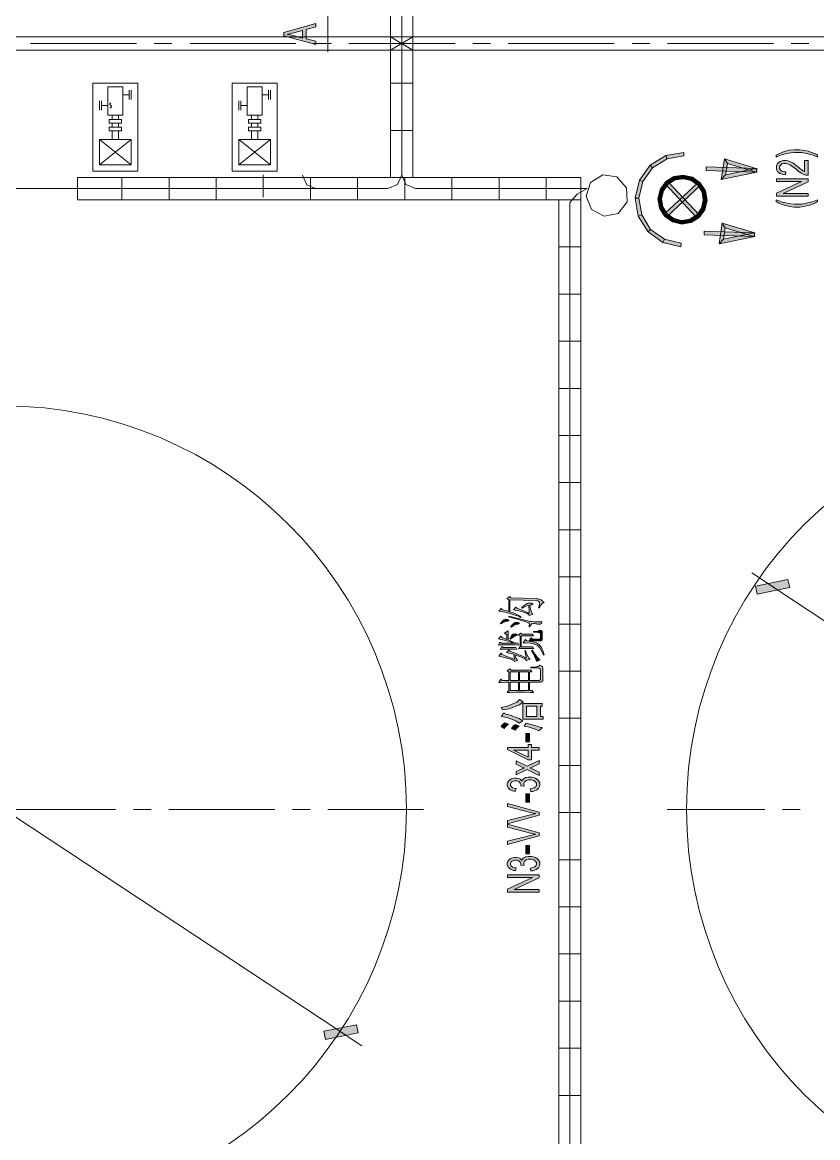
# Model space of a CAD drawing. Header units: millimetres. Extents: x 805 to 6044844, y 120 to 7887884.
# Drawn here: x 5965483 to 5979754, y 7836235 to 7856255 of the extents above; entities that cross this region are included whole.
import ezdxf

# ---------------------------------------------------------------- set-up
doc = ezdxf.new("R2010")
doc.units = ezdxf.units.MM

msp = doc.modelspace()

# ---------------------------------------------------------------- hatches: boundary and pattern name
h = msp.add_hatch(color=0)
h.paths.add_polyline_path([(5970749, 7855858), (5970173, 7856012), (5970173, 7856070), (5970749, 7856234), (5970749, 7856173), (5970574, 7856126), (5970574, 7855958), (5970749, 7855914)])
h.paths.add_polyline_path([(5970512, 7855973), (5970512, 7856110), (5970353, 7856068), (5970317, 7856058), (5970257, 7856044), (5970233, 7856039), (5970261, 7856035), (5970316, 7856024), (5970344, 7856017)])
h = msp.add_hatch(color=0)
h.dxf.hatch_style = 2
h.paths.add_polyline_path([(5977029, 7853867), (5976748, 7853692), (5976792, 7853645), (5977052, 7853806)])
h = msp.add_hatch(color=0)
h.dxf.hatch_style = 2
h.paths.add_polyline_path([(5977355, 7853921), (5977029, 7853867), (5977052, 7853806), (5977353, 7853856)])
h = msp.add_hatch(color=0)
h.dxf.hatch_style = 2
h.paths.add_polyline_path([(5978080, 7853803), (5978133, 7853719), (5978100, 7853515), (5978021, 7853433)])
h = msp.add_hatch(color=0)
h.dxf.hatch_style = 2
h.paths.add_polyline_path([(5978667, 7853628), (5978648, 7853565), (5978133, 7853719), (5978080, 7853803)])
h = msp.add_hatch(color=0)
h.dxf.hatch_style = 2
h.paths.add_polyline_path([(5979752, 7853871), (5979752, 7853836), (5979659, 7853877), (5979472, 7853917), (5979379, 7853917), (5979342, 7853917), (5979270, 7853912), (5979234, 7853906), (5979205, 7853901), (5979149, 7853888), (5979122, 7853880), (5979104, 7853875), (5979046, 7853853), (5979006, 7853836), (5979006, 7853871), (5979054, 7853897), (5979152, 7853935), (5979201, 7853947), (5979243, 7853958), (5979332, 7853968), (5979378, 7853968), (5979431, 7853968), (5979532, 7853954), (5979581, 7853940), (5979630, 7853925), (5979716, 7853892)])
h = msp.add_hatch(color=0)
h.dxf.hatch_style = 2
h.paths.add_polyline_path([(5979517, 7853773), (5979585, 7853773), (5979585, 7853510), (5979572, 7853509), (5979548, 7853512), (5979536, 7853515), (5979517, 7853520), (5979479, 7853536), (5979460, 7853548), (5979441, 7853558), (5979399, 7853591), (5979374, 7853612), (5979336, 7853644), (5979275, 7853688), (5979253, 7853699), (5979231, 7853711), (5979189, 7853722), (5979169, 7853722), (5979148, 7853722), (5979113, 7853712), (5979099, 7853701), (5979085, 7853691), (5979071, 7853664), (5979071, 7853647), (5979071, 7853629), (5979086, 7853601), (5979101, 7853591), (5979116, 7853580), (5979158, 7853569), (5979184, 7853569), (5979177, 7853519), (5979137, 7853521), (5979075, 7853541), (5979055, 7853557), (5979034, 7853574), (5979012, 7853620), (5979012, 7853648), (5979012, 7853677), (5979035, 7853722), (5979058, 7853739), (5979081, 7853756), (5979137, 7853773), (5979170, 7853773), (5979188, 7853773), (5979221, 7853768), (5979238, 7853763), (5979254, 7853758), (5979289, 7853741), (5979307, 7853730), (5979326, 7853719), (5979376, 7853681), (5979408, 7853654), (5979434, 7853632), (5979470, 7853605), (5979480, 7853598), (5979489, 7853592), (5979508, 7853581), (5979517, 7853578)])
h = msp.add_hatch(color=0)
h.dxf.hatch_style = 2
h.paths.add_polyline_path([(5976748, 7853692), (5976556, 7853423), (5976615, 7853396), (5976792, 7853645)])
h = msp.add_hatch(color=0)
h.dxf.hatch_style = 2
h.paths.add_polyline_path([(5977752, 7853595), (5977754, 7853660), (5978658, 7853629), (5978656, 7853564)])
h = msp.add_hatch(color=0)
h.dxf.hatch_style = 2
h.paths.add_polyline_path([(5978021, 7853433), (5978100, 7853515), (5978651, 7853629), (5978664, 7853565)])
h = msp.add_hatch(color=0)
h.dxf.hatch_style = 2
h.paths.add_polyline_path([(5976556, 7853423), (5976481, 7853101), (5976546, 7853099), (5976615, 7853396)])
h = msp.add_hatch(color=0)
h.dxf.hatch_style = 2
h.paths.add_polyline_path([(5977027, 7853395), (5976927, 7853255), (5976986, 7853228), (5977072, 7853347)])
h = msp.add_hatch(color=0)
h.dxf.hatch_style = 2
h.paths.add_polyline_path([(5977053, 7852772), (5977008, 7852819), (5977603, 7853376), (5977647, 7853329)])
h = msp.add_hatch(color=0)
h.dxf.hatch_style = 2
h.paths.add_polyline_path([(5977025, 7853349), (5977073, 7853394), (5977630, 7852799), (5977582, 7852754)])
h = msp.add_hatch(color=0)
h.dxf.hatch_style = 2
h.paths.add_polyline_path([(5977172, 7853485), (5977027, 7853395), (5977072, 7853347), (5977195, 7853425)])
h = msp.add_hatch(color=0)
h.dxf.hatch_style = 2
h.paths.add_polyline_path([(5977342, 7853514), (5977172, 7853485), (5977195, 7853425), (5977340, 7853448)])
h = msp.add_hatch(color=0)
h.dxf.hatch_style = 2
h.paths.add_polyline_path([(5977509, 7853475), (5977342, 7853514), (5977340, 7853448), (5977482, 7853416)])
h = msp.add_hatch(color=0)
h.dxf.hatch_style = 2
h.paths.add_polyline_path([(5977648, 7853375), (5977509, 7853475), (5977482, 7853416), (5977601, 7853330)])
h = msp.add_hatch(color=0)
h.dxf.hatch_style = 2
h.paths.add_polyline_path([(5977739, 7853229), (5977648, 7853375), (5977601, 7853330), (5977679, 7853206)])
h = msp.add_hatch(color=0)
h.dxf.hatch_style = 2
h.paths.add_polyline_path([(5979585, 7853133), (5979015, 7853133), (5979015, 7853187), (5979462, 7853396), (5979015, 7853396), (5979015, 7853447), (5979585, 7853447), (5979585, 7853393), (5979137, 7853184), (5979585, 7853184)])
h = msp.add_hatch(color=0)
h.dxf.hatch_style = 2
h.paths.add_polyline_path([(5976927, 7853255), (5976888, 7853088), (5976953, 7853086), (5976986, 7853228)])
h = msp.add_hatch(color=0)
h.dxf.hatch_style = 2
h.paths.add_polyline_path([(5977768, 7853060), (5977739, 7853229), (5977679, 7853206), (5977702, 7853062)])
h = msp.add_hatch(color=0)
h.dxf.hatch_style = 2
h.paths.add_polyline_path([(5976481, 7853101), (5976535, 7852775), (5976596, 7852798), (5976546, 7853099)])
h = msp.add_hatch(color=0)
h.dxf.hatch_style = 2
h.paths.add_polyline_path([(5976888, 7853088), (5976916, 7852919), (5976977, 7852942), (5976953, 7853086)])
h = msp.add_hatch(color=0)
h.dxf.hatch_style = 2
h.paths.add_polyline_path([(5977728, 7852892), (5977768, 7853060), (5977702, 7853062), (5977669, 7852919)])
h = msp.add_hatch(color=0)
h.dxf.hatch_style = 2
h.paths.add_polyline_path([(5979752, 7853036), (5979716, 7853015), (5979630, 7852981), (5979581, 7852967), (5979532, 7852953), (5979431, 7852939), (5979378, 7852939), (5979332, 7852939), (5979243, 7852949), (5979201, 7852960), (5979152, 7852972), (5979054, 7853010), (5979006, 7853036), (5979006, 7853071), (5979046, 7853054), (5979103, 7853032), (5979121, 7853027), (5979148, 7853019), (5979204, 7853006), (5979233, 7853001), (5979269, 7852995), (5979342, 7852990), (5979379, 7852990), (5979472, 7852990), (5979659, 7853030), (5979752, 7853071)])
h = msp.add_hatch(color=0)
h.dxf.hatch_style = 2
h.paths.add_polyline_path([(5976535, 7852775), (5976710, 7852494), (5976757, 7852539), (5976596, 7852798)])
h = msp.add_hatch(color=0)
h.dxf.hatch_style = 2
h.paths.add_polyline_path([(5976916, 7852919), (5977007, 7852773), (5977054, 7852818), (5976977, 7852942)])
h = msp.add_hatch(color=0)
h.dxf.hatch_style = 2
h.paths.add_polyline_path([(5977007, 7852773), (5977146, 7852673), (5977173, 7852732), (5977054, 7852818)])
h = msp.add_hatch(color=0)
h.dxf.hatch_style = 2
h.paths.add_polyline_path([(5977483, 7852662), (5977629, 7852753), (5977584, 7852801), (5977460, 7852723)])
h = msp.add_hatch(color=0)
h.dxf.hatch_style = 2
h.paths.add_polyline_path([(5977629, 7852753), (5977728, 7852892), (5977669, 7852919), (5977584, 7852801)])
h = msp.add_hatch(color=0)
h.dxf.hatch_style = 2
h.paths.add_polyline_path([(5977146, 7852673), (5977314, 7852634), (5977316, 7852699), (5977173, 7852732)])
h = msp.add_hatch(color=0)
h.dxf.hatch_style = 2
h.paths.add_polyline_path([(5977314, 7852634), (5977483, 7852662), (5977460, 7852723), (5977316, 7852699)])
h = msp.add_hatch(color=0)
h.dxf.hatch_style = 2
h.paths.add_polyline_path([(5978043, 7852649), (5978096, 7852566), (5978063, 7852362), (5977984, 7852279)])
h = msp.add_hatch(color=0)
h.dxf.hatch_style = 2
h.paths.add_polyline_path([(5978629, 7852474), (5978611, 7852412), (5978096, 7852566), (5978043, 7852649)])
h = msp.add_hatch(color=0)
h.dxf.hatch_style = 2
h.paths.add_polyline_path([(5976710, 7852494), (5976978, 7852302), (5977006, 7852361), (5976757, 7852539)])
h = msp.add_hatch(color=0)
h.dxf.hatch_style = 2
h.paths.add_polyline_path([(5977715, 7852442), (5977717, 7852507), (5978621, 7852476), (5978619, 7852410)])
h = msp.add_hatch(color=0)
h.dxf.hatch_style = 2
h.paths.add_polyline_path([(5977984, 7852279), (5978063, 7852362), (5978614, 7852475), (5978627, 7852412)])
h = msp.add_hatch(color=0)
h.dxf.hatch_style = 2
h.paths.add_polyline_path([(5976978, 7852302), (5977301, 7852227), (5977302, 7852292), (5977006, 7852361)])
h = msp.add_hatch(color=0)
h.dxf.hatch_style = 2
h.paths.add_polyline_path([(5979221, 7846256), (5979252, 7846109), (5978669, 7845990), (5978639, 7846137)])
h = msp.add_hatch(color=0)
h.dxf.hatch_style = 2
h.paths.add_polyline_path([(5974031, 7845683), (5974073, 7845734), (5974093, 7845715), (5974125, 7845706), (5974184, 7845689), (5974212, 7845680), (5974212, 7845887), (5974177, 7845912), (5974229, 7845948), (5974250, 7845924), (5974470, 7845919), (5974713, 7845910), (5974736, 7845907), (5974759, 7845903), (5974793, 7845889), (5974806, 7845879), (5974818, 7845868), (5974837, 7845846), (5974844, 7845834), (5974818, 7845828), (5974776, 7845784), (5974761, 7845746), (5974747, 7845746), (5974755, 7845778), (5974764, 7845822), (5974764, 7845834), (5974764, 7845839), (5974759, 7845849), (5974755, 7845854), (5974751, 7845860), (5974735, 7845869), (5974724, 7845873), (5974713, 7845876), (5974467, 7845885), (5974232, 7845890), (5974232, 7845676), (5974288, 7845656), (5974389, 7845609), (5974434, 7845581), (5974424, 7845574), (5974383, 7845593), (5974286, 7845628), (5974229, 7845644), (5974172, 7845660), (5974073, 7845679)])
h = msp.add_hatch(color=0)
h.dxf.hatch_style = 2
h.paths.add_polyline_path([(5974580, 7845642), (5974576, 7845697), (5974571, 7845771), (5974570, 7845790), (5974543, 7845783), (5974484, 7845758), (5974451, 7845742), (5974441, 7845746), (5974484, 7845781), (5974540, 7845821), (5974552, 7845824), (5974564, 7845828), (5974585, 7845831), (5974594, 7845831), (5974604, 7845831), (5974623, 7845827), (5974630, 7845823), (5974638, 7845818), (5974646, 7845813), (5974646, 7845809), (5974638, 7845806), (5974630, 7845803), (5974623, 7845802), (5974601, 7845797), (5974587, 7845795), (5974599, 7845722), (5974630, 7845639), (5974649, 7845629), (5974576, 7845610), (5974573, 7845619), (5974557, 7845634), (5974543, 7845642), (5974530, 7845649), (5974475, 7845668), (5974432, 7845679), (5974390, 7845691), (5974321, 7845706), (5974295, 7845710), (5974340, 7845758), (5974358, 7845737), (5974449, 7845704), (5974561, 7845656)])
h = msp.add_hatch(color=0)
h.dxf.hatch_style = 2
h.paths.add_polyline_path([(5974212, 7845596), (5974382, 7845553), (5974574, 7845506), (5974595, 7845502), (5974617, 7845498), (5974670, 7845494), (5974702, 7845495), (5974733, 7845495), (5974776, 7845497), (5974788, 7845499), (5974795, 7845499), (5974802, 7845494), (5974802, 7845489), (5974802, 7845484), (5974798, 7845472), (5974793, 7845464), (5974789, 7845457), (5974773, 7845450), (5974761, 7845450), (5974754, 7845450), (5974729, 7845453), (5974712, 7845457), (5974698, 7845459), (5974672, 7845462), (5974660, 7845462), (5974646, 7845462), (5974625, 7845456), (5974618, 7845451), (5974611, 7845445), (5974597, 7845422), (5974590, 7845404), (5974576, 7845404), (5974580, 7845426), (5974582, 7845453), (5974582, 7845458), (5974581, 7845464), (5974565, 7845476), (5974550, 7845482), (5974536, 7845489), (5974365, 7845541), (5974208, 7845586)])
h = msp.add_hatch(color=0)
h.dxf.hatch_style = 2
h.paths.add_polyline_path([(5974062, 7845462), (5974086, 7845494), (5974120, 7845529), (5974130, 7845532), (5974140, 7845536), (5974156, 7845540), (5974163, 7845540), (5974173, 7845540), (5974191, 7845536), (5974198, 7845531), (5974205, 7845527), (5974212, 7845522), (5974212, 7845520), (5974212, 7845517), (5974194, 7845509), (5974177, 7845506), (5974154, 7845500), (5974100, 7845475), (5974069, 7845457)])
h = msp.add_hatch(color=0)
h.dxf.hatch_style = 2
h.paths.add_polyline_path([(5974243, 7845404), (5974272, 7845441), (5974318, 7845481), (5974335, 7845484), (5974352, 7845486), (5974375, 7845485), (5974382, 7845480), (5974389, 7845476), (5974396, 7845469), (5974396, 7845467), (5974396, 7845463), (5974378, 7845455), (5974361, 7845450), (5974337, 7845444), (5974283, 7845418), (5974253, 7845399)])
h = msp.add_hatch(color=0)
h.dxf.hatch_style = 2
h.paths.add_polyline_path([(5974389, 7845078), (5974333, 7845079), (5974231, 7845080), (5974184, 7845080), (5974137, 7845080), (5974058, 7845079), (5974024, 7845078), (5974052, 7845129), (5974080, 7845109), (5974295, 7845109), (5974242, 7845134), (5974106, 7845173), (5974024, 7845187), (5974069, 7845236), (5974087, 7845211), (5974108, 7845204), (5974153, 7845187), (5974177, 7845178), (5974177, 7845262), (5974136, 7845292), (5974198, 7845333), (5974198, 7845173), (5974228, 7845160), (5974288, 7845129), (5974319, 7845109), (5974372, 7845109)])
h = msp.add_hatch(color=0)
h.dxf.hatch_style = 2
h.paths.add_polyline_path([(5974233, 7845189), (5974249, 7845226), (5974274, 7845266), (5974283, 7845269), (5974293, 7845272), (5974309, 7845275), (5974316, 7845275), (5974325, 7845275), (5974340, 7845272), (5974347, 7845270), (5974354, 7845267), (5974361, 7845263), (5974361, 7845259), (5974349, 7845251), (5974337, 7845246), (5974318, 7845238), (5974271, 7845208), (5974243, 7845185)])
h = msp.add_hatch(color=0)
h.dxf.hatch_style = 2
h.paths.add_polyline_path([(5974444, 7845272), (5974516, 7845272), (5974608, 7845274), (5974629, 7845275), (5974653, 7845243), (5974434, 7845243), (5974434, 7845044), (5974632, 7845044), (5974660, 7845012), (5974625, 7845013), (5974557, 7845014), (5974523, 7845014), (5974489, 7845014), (5974420, 7845013), (5974385, 7845012), (5974413, 7845046), (5974413, 7845238), (5974382, 7845255), (5974424, 7845292)])
h = msp.add_hatch(color=0)
h.dxf.hatch_style = 2
h.paths.add_polyline_path([(5974469, 7845119), (5974514, 7845175), (5974535, 7845153), (5974573, 7845150), (5974641, 7845137), (5974670, 7845128), (5974700, 7845119), (5974751, 7845087), (5974772, 7845065), (5974794, 7845044), (5974831, 7844961), (5974848, 7844900), (5974834, 7844898), (5974813, 7844951), (5974771, 7845026), (5974750, 7845046), (5974729, 7845067), (5974671, 7845095), (5974634, 7845104), (5974596, 7845111), (5974514, 7845119)])
h = msp.add_hatch(color=0)
h.dxf.hatch_style = 2
h.paths.add_polyline_path([(5974764, 7845153), (5974689, 7845153), (5974597, 7845152), (5974580, 7845151), (5974611, 7845204), (5974639, 7845182), (5974754, 7845182), (5974768, 7845182), (5974779, 7845198), (5974778, 7845214), (5974778, 7845275), (5974778, 7845287), (5974758, 7845302), (5974738, 7845304), (5974718, 7845306), (5974675, 7845309), (5974653, 7845309), (5974653, 7845321), (5974681, 7845321), (5974720, 7845323), (5974731, 7845325), (5974742, 7845326), (5974759, 7845336), (5974764, 7845345), (5974790, 7845336), (5974814, 7845309), (5974813, 7845289), (5974813, 7845194), (5974813, 7845173), (5974788, 7845152)])
h = msp.add_hatch(color=0)
h.dxf.hatch_style = 2
h.paths.add_polyline_path([(5974524, 7844844), (5974517, 7844882), (5974504, 7844948), (5974497, 7844976), (5974510, 7844978), (5974531, 7844917), (5974573, 7844842), (5974594, 7844827), (5974528, 7844801), (5974524, 7844809), (5974498, 7844830), (5974474, 7844843), (5974450, 7844856), (5974375, 7844886), (5974323, 7844903), (5974325, 7844890), (5974332, 7844864), (5974339, 7844849), (5974345, 7844835), (5974361, 7844813), (5974371, 7844806), (5974312, 7844781), (5974309, 7844795), (5974250, 7844825), (5974194, 7844839), (5974139, 7844854), (5974058, 7844872), (5974031, 7844876), (5974073, 7844930), (5974090, 7844905), (5974146, 7844886), (5974259, 7844843), (5974316, 7844820), (5974305, 7844908), (5974278, 7844917), (5974212, 7844934), (5974173, 7844941), (5974212, 7844988), (5974232, 7844968), (5974311, 7844940), (5974457, 7844878)])
h = msp.add_hatch(color=0)
h.dxf.hatch_style = 2
h.paths.add_polyline_path([(5974358, 7845000), (5974307, 7845001), (5974219, 7845003), (5974180, 7845003), (5974142, 7845003), (5974082, 7845001), (5974059, 7845000), (5974087, 7845051), (5974114, 7845032), (5974271, 7845032), (5974288, 7845032), (5974321, 7845033), (5974337, 7845034)])
h = msp.add_hatch(color=0)
h.dxf.hatch_style = 2
h.paths.add_polyline_path([(5974712, 7844781), (5974705, 7844806), (5974658, 7844905), (5974618, 7844981), (5974632, 7844983), (5974651, 7844955), (5974689, 7844902), (5974709, 7844877), (5974727, 7844852), (5974761, 7844819), (5974775, 7844811)])
h = msp.add_hatch(color=0)
h.paths.add_polyline_path([(5974215, 7844409), (5974165, 7844409), (5974073, 7844408), (5974031, 7844407), (5974069, 7844463), (5974093, 7844443), (5974215, 7844443), (5974215, 7844592), (5974181, 7844616), (5974229, 7844650), (5974253, 7844628), (5974392, 7844628), (5974566, 7844629), (5974601, 7844630), (5974625, 7844594), (5974583, 7844594), (5974583, 7844443), (5974740, 7844443), (5974759, 7844443), (5974778, 7844458), (5974778, 7844472), (5974778, 7844640), (5974777, 7844651), (5974758, 7844663), (5974742, 7844665), (5974725, 7844666), (5974659, 7844668), (5974608, 7844669), (5974608, 7844682), (5974652, 7844682), (5974709, 7844685), (5974722, 7844690), (5974736, 7844694), (5974759, 7844707), (5974768, 7844716), (5974782, 7844711), (5974802, 7844698), (5974808, 7844691), (5974814, 7844684), (5974820, 7844663), (5974820, 7844650), (5974820, 7844460), (5974820, 7844435), (5974785, 7844409), (5974750, 7844409), (5974583, 7844409), (5974583, 7844263), (5974632, 7844263), (5974656, 7844227), (5974597, 7844228), (5974476, 7844229), (5974413, 7844229), (5974351, 7844229), (5974236, 7844228), (5974184, 7844227), (5974215, 7844266)])
h.paths.add_polyline_path([(5974406, 7844443), (5974563, 7844443), (5974563, 7844594), (5974406, 7844594)])
h.paths.add_polyline_path([(5974406, 7844263), (5974563, 7844263), (5974563, 7844409), (5974406, 7844409)])
h.paths.add_polyline_path([(5974236, 7844443), (5974385, 7844443), (5974385, 7844594), (5974236, 7844594)])
h.paths.add_polyline_path([(5974236, 7844263), (5974385, 7844263), (5974385, 7844409), (5974236, 7844409)])
h = msp.add_hatch(color=0)
h.dxf.hatch_style = 2
h.paths.add_polyline_path([(5974076, 7843957), (5974191, 7843982), (5974356, 7844055), (5974406, 7844103), (5974469, 7844059), (5974401, 7844007), (5974217, 7843934), (5974101, 7843913)])
h = msp.add_hatch(color=0)
h.paths.add_polyline_path([(5974462, 7843745), (5974462, 7844030), (5974813, 7844030), (5974813, 7843981), (5974778, 7843981), (5974778, 7843794), (5974830, 7843794), (5974830, 7843745)])
h.paths.add_polyline_path([(5974712, 7843981), (5974528, 7843981), (5974528, 7843794), (5974712, 7843794)])
h = msp.add_hatch(color=0)
h.dxf.hatch_style = 2
h.paths.add_polyline_path([(5974399, 7843673), (5974337, 7843717), (5974176, 7843778), (5974076, 7843794), (5974111, 7843840), (5974118, 7843853), (5974132, 7843853), (5974139, 7843840), (5974235, 7843821), (5974396, 7843759), (5974462, 7843716)])
h = msp.add_hatch(color=0)
h.dxf.hatch_style = 2
h.paths.add_polyline_path([(5974073, 7843607), (5974083, 7843628), (5974118, 7843665), (5974142, 7843682), (5974205, 7843656), (5974181, 7843637), (5974142, 7843600), (5974128, 7843580)])
h = msp.add_hatch(color=0)
h.dxf.hatch_style = 2
h.paths.add_polyline_path([(5974396, 7843624), (5974374, 7843606), (5974337, 7843569), (5974323, 7843551), (5974260, 7843578), (5974274, 7843600), (5974309, 7843637), (5974330, 7843653)])
h = msp.add_hatch(color=0)
h.dxf.hatch_style = 2
h.paths.add_polyline_path([(5974750, 7843539), (5974670, 7843572), (5974538, 7843614), (5974486, 7843624), (5974524, 7843675), (5974592, 7843658), (5974722, 7843619), (5974785, 7843597), (5974804, 7843598), (5974815, 7843592), (5974806, 7843585)])
h = msp.add_hatch(color=0)
h.dxf.hatch_style = 2
h.paths.add_polyline_path([(5974586, 7843339), (5974516, 7843339), (5974516, 7843490), (5974586, 7843490)])
h = msp.add_hatch(color=0)
h.paths.add_polyline_path([(5974757, 7843192), (5974621, 7843192), (5974621, 7843019), (5974557, 7843019), (5974188, 7843201), (5974188, 7843241), (5974557, 7843241), (5974557, 7843295), (5974621, 7843295), (5974621, 7843241), (5974757, 7843241)])
h.paths.add_polyline_path([(5974557, 7843192), (5974300, 7843192), (5974557, 7843067)])
h = msp.add_hatch(color=0)
h.dxf.hatch_style = 2
h.paths.add_polyline_path([(5974757, 7842738), (5974543, 7842843), (5974344, 7842745), (5974344, 7842806), (5974441, 7842852), (5974455, 7842858), (5974477, 7842868), (5974486, 7842871), (5974474, 7842877), (5974452, 7842888), (5974442, 7842893), (5974344, 7842941), (5974344, 7843000), (5974542, 7842903), (5974757, 7843008), (5974757, 7842948), (5974630, 7842888), (5974598, 7842874), (5974757, 7842797)])
h = msp.add_hatch(color=0)
h.dxf.hatch_style = 2
h.paths.add_polyline_path([(5974606, 7842448), (5974597, 7842497), (5974627, 7842501), (5974669, 7842515), (5974683, 7842525), (5974696, 7842535), (5974709, 7842560), (5974709, 7842575), (5974709, 7842592), (5974692, 7842621), (5974675, 7842633), (5974658, 7842645), (5974615, 7842657), (5974590, 7842657), (5974566, 7842657), (5974526, 7842646), (5974510, 7842635), (5974495, 7842624), (5974479, 7842596), (5974479, 7842578), (5974479, 7842571), (5974483, 7842554), (5974487, 7842544), (5974426, 7842549), (5974426, 7842552), (5974426, 7842556), (5974426, 7842558), (5974426, 7842573), (5974415, 7842601), (5974403, 7842614), (5974391, 7842626), (5974355, 7842639), (5974331, 7842639), (5974312, 7842639), (5974280, 7842629), (5974268, 7842620), (5974255, 7842611), (5974243, 7842588), (5974243, 7842574), (5974243, 7842559), (5974256, 7842536), (5974268, 7842526), (5974281, 7842516), (5974319, 7842504), (5974345, 7842501), (5974333, 7842452), (5974297, 7842457), (5974243, 7842477), (5974224, 7842493), (5974205, 7842509), (5974185, 7842548), (5974185, 7842572), (5974185, 7842589), (5974195, 7842619), (5974205, 7842632), (5974215, 7842646), (5974242, 7842667), (5974259, 7842675), (5974277, 7842681), (5974314, 7842689), (5974333, 7842689), (5974351, 7842689), (5974385, 7842682), (5974400, 7842675), (5974415, 7842668), (5974439, 7842648), (5974448, 7842634), (5974454, 7842651), (5974478, 7842679), (5974497, 7842689), (5974515, 7842699), (5974561, 7842708), (5974588, 7842708), (5974626, 7842708), (5974689, 7842690), (5974715, 7842670), (5974741, 7842651), (5974767, 7842603), (5974767, 7842574), (5974767, 7842548), (5974744, 7842504), (5974722, 7842487), (5974700, 7842470), (5974642, 7842450)])
h = msp.add_hatch(color=0)
h.dxf.hatch_style = 2
h.paths.add_polyline_path([(5974586, 7842256), (5974516, 7842256), (5974516, 7842406), (5974586, 7842406)])
h = msp.add_hatch(color=0)
h.dxf.hatch_style = 2
h.paths.add_polyline_path([(5974757, 7842024), (5974187, 7841870), (5974187, 7841926), (5974602, 7842030), (5974626, 7842036), (5974673, 7842047), (5974695, 7842051), (5974671, 7842056), (5974625, 7842066), (5974602, 7842072), (5974187, 7842180), (5974187, 7842234), (5974757, 7842078)])
h = msp.add_hatch(color=0)
h.dxf.hatch_style = 2
h.paths.add_polyline_path([(5974757, 7841652), (5974187, 7841498), (5974187, 7841555), (5974602, 7841659), (5974626, 7841665), (5974673, 7841676), (5974695, 7841680), (5974671, 7841684), (5974625, 7841695), (5974602, 7841701), (5974187, 7841809), (5974187, 7841863), (5974757, 7841707)])
h = msp.add_hatch(color=0)
h.dxf.hatch_style = 2
h.paths.add_polyline_path([(5974586, 7841327), (5974516, 7841327), (5974516, 7841478), (5974586, 7841478)])
h = msp.add_hatch(color=0)
h.dxf.hatch_style = 2
h.paths.add_polyline_path([(5974606, 7841024), (5974597, 7841073), (5974627, 7841077), (5974669, 7841092), (5974683, 7841102), (5974696, 7841112), (5974709, 7841136), (5974709, 7841151), (5974709, 7841169), (5974692, 7841198), (5974675, 7841209), (5974658, 7841221), (5974615, 7841233), (5974590, 7841233), (5974566, 7841233), (5974526, 7841222), (5974510, 7841211), (5974495, 7841200), (5974479, 7841172), (5974479, 7841155), (5974479, 7841148), (5974483, 7841131), (5974487, 7841121), (5974426, 7841126), (5974426, 7841128), (5974426, 7841133), (5974426, 7841150), (5974415, 7841178), (5974403, 7841190), (5974391, 7841202), (5974355, 7841215), (5974331, 7841215), (5974312, 7841215), (5974280, 7841206), (5974268, 7841197), (5974255, 7841188), (5974243, 7841164), (5974243, 7841150), (5974243, 7841136), (5974256, 7841112), (5974268, 7841103), (5974281, 7841093), (5974319, 7841081), (5974345, 7841078), (5974333, 7841029), (5974297, 7841033), (5974243, 7841054), (5974224, 7841070), (5974205, 7841085), (5974185, 7841125), (5974185, 7841149), (5974185, 7841165), (5974195, 7841195), (5974205, 7841209), (5974215, 7841223), (5974242, 7841244), (5974259, 7841251), (5974277, 7841258), (5974314, 7841265), (5974333, 7841265), (5974351, 7841265), (5974385, 7841258), (5974400, 7841252), (5974415, 7841245), (5974439, 7841224), (5974448, 7841210), (5974454, 7841228), (5974478, 7841256), (5974497, 7841265), (5974515, 7841275), (5974561, 7841285), (5974588, 7841285), (5974626, 7841285), (5974689, 7841266), (5974715, 7841247), (5974741, 7841228), (5974767, 7841180), (5974767, 7841151), (5974767, 7841125), (5974744, 7841081), (5974722, 7841063), (5974700, 7841046), (5974642, 7841026)])
h = msp.add_hatch(color=0)
h.dxf.hatch_style = 2
h.paths.add_polyline_path([(5974757, 7840641), (5974187, 7840641), (5974187, 7840695), (5974634, 7840904), (5974187, 7840904), (5974187, 7840954), (5974757, 7840954), (5974757, 7840900), (5974310, 7840691), (5974757, 7840691)])
h = msp.add_hatch(color=0)
h.dxf.hatch_style = 2
h.paths.add_polyline_path([(5970924, 7837997), (5970894, 7838144), (5971477, 7838263), (5971506, 7838116)])

# ---------------------------------------------------------------- linework, layer by layer
at = {"color": 0, "lineweight": 0}
for points in [[(5972090, 7853469), (5972090, 7857376)], [(5972290, 7853519), (5972290, 7857376)], [(5972489, 7853469), (5972489, 7857376)], [(5970964, 7855726), (5970964, 7857046)], [(5992400, 7855995), (5937905, 7855995)], [(5972489, 7855756), (5972090, 7855995)], [(5972090, 7855756), (5972489, 7855995)], [(5967533, 7855875), (5965628, 7855875)], [(5968168, 7855875), (5967851, 7855875)], [(5970390, 7855875), (5968486, 7855875)], [(5971025, 7855875), (5970708, 7855875)], [(5973248, 7855875), (5971343, 7855875)], [(5973883, 7855875), (5973565, 7855875)], [(5976105, 7855875), (5974200, 7855875)], [(5976740, 7855875), (5976423, 7855875)], [(5978962, 7855875), (5977058, 7855875)], [(5979597, 7855875), (5979280, 7855875)], [(5992400, 7855756), (5937905, 7855756)], [(5966751, 7853586), (5966751, 7855165)], [(5967553, 7855165), (5966751, 7855165)], [(5967016, 7855099), (5967287, 7855099)], [(5967016, 7854590), (5967016, 7855099)], [(5967287, 7854590), (5967287, 7855099)], [(5967401, 7855036), (5967401, 7854867)], [(5967434, 7855036), (5967434, 7854867)], [(5967553, 7853586), (5967553, 7855165)], [(5969251, 7853586), (5969251, 7855165)], [(5970053, 7855165), (5969251, 7855165)], [(5969516, 7855099), (5969787, 7855099)], [(5969516, 7854590), (5969516, 7855099)], [(5969787, 7854590), (5969787, 7855099)], [(5969900, 7855036), (5969900, 7854867)], [(5969934, 7855036), (5969934, 7854867)], [(5970053, 7853586), (5970053, 7855165)], [(5972090, 7855161), (5972489, 7855161)], [(5966870, 7854846), (5966870, 7854677)], [(5966904, 7854846), (5966904, 7854677)], [(5967072, 7854811), (5967066, 7854805), (5967060, 7854798), (5967057, 7854795), (5967055, 7854792), (5967054, 7854788), (5967053, 7854785), (5967054, 7854783), (5967055, 7854779), (5967057, 7854776), (5967059, 7854773), (5967065, 7854768), (5967071, 7854762), (5967077, 7854756), (5967080, 7854753), (5967081, 7854750), (5967082, 7854747), (5967083, 7854744), (5967082, 7854741), (5967081, 7854738), (5967080, 7854735), (5967077, 7854732), (5967072, 7854726), (5967065, 7854720), (5967058, 7854713)], [(5967401, 7854952), (5967287, 7854952)], [(5969370, 7854846), (5969370, 7854677)], [(5969403, 7854846), (5969403, 7854677)], [(5969900, 7854952), (5969787, 7854952)], [(5966904, 7854762), (5967016, 7854762)], [(5967016, 7854590), (5967287, 7854590)], [(5967096, 7854511), (5967096, 7854590)], [(5967208, 7854511), (5967208, 7854590)], [(5969403, 7854762), (5969516, 7854762)], [(5969516, 7854590), (5969787, 7854590)], [(5969596, 7854511), (5969596, 7854590)], [(5969708, 7854511), (5969708, 7854590)], [(5967039, 7854443), (5967039, 7854511)], [(5967039, 7854511), (5967265, 7854511)], [(5967039, 7854443), (5967265, 7854443)], [(5967039, 7854376), (5967039, 7854308)], [(5967039, 7854376), (5967265, 7854376)], [(5967096, 7854376), (5967096, 7854443)], [(5967208, 7854376), (5967208, 7854443)], [(5967265, 7854443), (5967265, 7854511)], [(5967265, 7854376), (5967265, 7854308)], [(5969539, 7854443), (5969539, 7854511)], [(5969539, 7854511), (5969765, 7854511)], [(5969539, 7854443), (5969765, 7854443)], [(5969539, 7854376), (5969539, 7854308)], [(5969539, 7854376), (5969765, 7854376)], [(5969596, 7854376), (5969596, 7854443)], [(5969708, 7854376), (5969708, 7854443)], [(5969765, 7854443), (5969765, 7854511)], [(5969765, 7854376), (5969765, 7854308)], [(5967039, 7854308), (5967265, 7854308)], [(5967096, 7854149), (5967096, 7854308)], [(5967208, 7854149), (5967208, 7854308)], [(5969539, 7854308), (5969765, 7854308)], [(5969596, 7854149), (5969596, 7854308)], [(5969708, 7854149), (5969708, 7854308)], [(5972090, 7854316), (5972489, 7854316)], [(5966870, 7853697), (5966870, 7854149)], [(5966870, 7854149), (5967434, 7854149)], [(5966870, 7854149), (5967434, 7853697)], [(5967434, 7854149), (5966870, 7853697)], [(5967434, 7853697), (5967434, 7854149)], [(5969370, 7853697), (5969370, 7854149)], [(5969370, 7854149), (5969934, 7854149)], [(5969370, 7854149), (5969934, 7853697)], [(5969934, 7854149), (5969370, 7853697)], [(5969934, 7853697), (5969934, 7854149)], [(5967553, 7853586), (5966751, 7853586)], [(5967553, 7853586), (5966751, 7853586)], [(5966870, 7853697), (5967434, 7853697)], [(5966870, 7853697), (5967434, 7853697)], [(5970053, 7853586), (5969251, 7853586)], [(5970053, 7853586), (5969251, 7853586)], [(5969370, 7853697), (5969934, 7853697)], [(5969370, 7853697), (5969934, 7853697)], [(5975507, 7853469), (5966473, 7853469)], [(5966473, 7853469), (5966473, 7853069)], [(5967269, 7853064), (5967269, 7853463)], [(5968115, 7853064), (5968115, 7853463)], [(5968961, 7853064), (5968961, 7853463)], [(5969807, 7853119), (5969807, 7853519)], [(5970513, 7853514), (5970586, 7853337), (5970763, 7853264)], [(5970653, 7853064), (5970653, 7853463)], [(5971499, 7853064), (5971499, 7853463)], [(5972040, 7853270), (5972216, 7853343), (5972290, 7853519)], [(5972290, 7853519), (5972363, 7853343), (5972539, 7853270)], [(5972346, 7853064), (5972346, 7853463)], [(5973191, 7853064), (5973191, 7853463)], [(5974038, 7853064), (5974038, 7853463)], [(5974883, 7853064), (5974883, 7853463)], [(5975507, 7829425), (5975507, 7853469)], [(5972040, 7853270), (5953692, 7853270)], [(5975618, 7853270), (5972539, 7853270)], [(5975618, 7853270), (5975440, 7853171), (5975306, 7853020)], [(5975107, 7853069), (5966473, 7853069)], [(5975107, 7829026), (5975107, 7853069)], [(5975107, 7853069), (5975507, 7853069)], [(5975107, 7853069), (5975507, 7853069)], [(5975306, 7833178), (5975306, 7853020)], [(5975107, 7852224), (5975507, 7852224)], [(5975107, 7851377), (5975507, 7851377)], [(5975107, 7850532), (5975507, 7850532)], [(5975107, 7849685), (5975507, 7849685)], [(5975107, 7848839), (5975507, 7848839)], [(5975107, 7847993), (5975507, 7847993)], [(5975107, 7847147), (5975507, 7847147)], [(5979321, 7845875), (5978570, 7846371)], [(5975107, 7846301), (5975507, 7846301)], [(5971198, 7838132), (5959107, 7846122)], [(5991039, 7838132), (5978948, 7846122)], [(5975107, 7845455), (5975507, 7845455)], [(5975107, 7844609), (5975507, 7844609)], [(5975107, 7843763), (5975507, 7843763)], [(5975107, 7842917), (5975507, 7842917)], [(5965253, 7842127), (5967157, 7842127)], [(5967475, 7842127), (5967792, 7842127)], [(5968110, 7842127), (5970015, 7842127)], [(5970332, 7842127), (5970650, 7842127)], [(5970967, 7842127), (5972684, 7842127)], [(5975107, 7842071), (5975507, 7842071)], [(5977053, 7842127), (5978803, 7842127)], [(5979121, 7842127), (5979438, 7842127)], [(5975107, 7841225), (5975507, 7841225)], [(5975107, 7840379), (5975507, 7840379)], [(5975107, 7839533), (5975507, 7839533)], [(5975107, 7838687), (5975507, 7838687)], [(5970825, 7838378), (5971576, 7837882)], [(5975107, 7837841), (5975507, 7837841)], [(5975107, 7836995), (5975507, 7836995)]]:
    msp.add_lwpolyline(points, dxfattribs=at)
for points in [[(5970749, 7855858), (5970173, 7856012), (5970173, 7856070), (5970749, 7856234), (5970749, 7856173), (5970574, 7856126), (5970574, 7855958), (5970749, 7855914)], [(5970512, 7855973), (5970512, 7856110), (5970353, 7856068), (5970317, 7856058), (5970257, 7856044), (5970233, 7856039), (5970261, 7856035), (5970316, 7856024), (5970344, 7856017)], [(5977029, 7853867), (5976748, 7853692), (5976792, 7853645), (5977052, 7853806)], [(5977355, 7853921), (5977029, 7853867), (5977052, 7853806), (5977353, 7853856)], [(5978080, 7853803), (5978133, 7853719), (5978100, 7853515), (5978021, 7853433)], [(5978667, 7853628), (5978648, 7853565), (5978133, 7853719), (5978080, 7853803)], [(5979752, 7853871), (5979752, 7853836), (5979659, 7853877), (5979472, 7853917), (5979379, 7853917), (5979342, 7853917), (5979270, 7853912), (5979234, 7853906), (5979205, 7853901), (5979149, 7853888), (5979122, 7853880), (5979104, 7853875), (5979046, 7853853), (5979006, 7853836), (5979006, 7853871), (5979054, 7853897), (5979152, 7853935), (5979201, 7853947), (5979243, 7853958), (5979332, 7853968), (5979378, 7853968), (5979431, 7853968), (5979532, 7853954), (5979581, 7853940), (5979630, 7853925), (5979716, 7853892)], [(5979517, 7853773), (5979585, 7853773), (5979585, 7853510), (5979572, 7853509), (5979548, 7853512), (5979536, 7853515), (5979517, 7853520), (5979479, 7853536), (5979460, 7853548), (5979441, 7853558), (5979399, 7853591), (5979374, 7853612), (5979336, 7853644), (5979275, 7853688), (5979253, 7853699), (5979231, 7853711), (5979189, 7853722), (5979169, 7853722), (5979148, 7853722), (5979113, 7853712), (5979099, 7853701), (5979085, 7853691), (5979071, 7853664), (5979071, 7853647), (5979071, 7853629), (5979086, 7853601), (5979101, 7853591), (5979116, 7853580), (5979158, 7853569), (5979184, 7853569), (5979177, 7853519), (5979137, 7853521), (5979075, 7853541), (5979055, 7853557), (5979034, 7853574), (5979012, 7853620), (5979012, 7853648), (5979012, 7853677), (5979035, 7853722), (5979058, 7853739), (5979081, 7853756), (5979137, 7853773), (5979170, 7853773), (5979188, 7853773), (5979221, 7853768), (5979238, 7853763), (5979254, 7853758), (5979289, 7853741), (5979307, 7853730), (5979326, 7853719), (5979376, 7853681), (5979408, 7853654), (5979434, 7853632), (5979470, 7853605), (5979480, 7853598), (5979489, 7853592), (5979508, 7853581), (5979517, 7853578)], [(5976748, 7853692), (5976556, 7853423), (5976615, 7853396), (5976792, 7853645)], [(5977752, 7853595), (5977754, 7853660), (5978658, 7853629), (5978656, 7853564)], [(5978021, 7853433), (5978100, 7853515), (5978651, 7853629), (5978664, 7853565)], [(5975597, 7853133), (5975694, 7852894), (5975921, 7852773), (5976174, 7852826), (5976333, 7853030), (5976324, 7853287), (5976151, 7853480), (5975896, 7853515), (5975677, 7853379)], [(5976556, 7853423), (5976481, 7853101), (5976546, 7853099), (5976615, 7853396)], [(5977027, 7853395), (5976927, 7853255), (5976986, 7853228), (5977072, 7853347)], [(5977053, 7852772), (5977008, 7852819), (5977603, 7853376), (5977647, 7853329)], [(5977025, 7853349), (5977073, 7853394), (5977630, 7852799), (5977582, 7852754)], [(5977172, 7853485), (5977027, 7853395), (5977072, 7853347), (5977195, 7853425)], [(5977342, 7853514), (5977172, 7853485), (5977195, 7853425), (5977340, 7853448)], [(5977509, 7853475), (5977342, 7853514), (5977340, 7853448), (5977482, 7853416)], [(5977648, 7853375), (5977509, 7853475), (5977482, 7853416), (5977601, 7853330)], [(5977739, 7853229), (5977648, 7853375), (5977601, 7853330), (5977679, 7853206)], [(5979585, 7853133), (5979015, 7853133), (5979015, 7853187), (5979462, 7853396), (5979015, 7853396), (5979015, 7853447), (5979585, 7853447), (5979585, 7853393), (5979137, 7853184), (5979585, 7853184)], [(5976927, 7853255), (5976888, 7853088), (5976953, 7853086), (5976986, 7853228)], [(5977768, 7853060), (5977739, 7853229), (5977679, 7853206), (5977702, 7853062)], [(5976481, 7853101), (5976535, 7852775), (5976596, 7852798), (5976546, 7853099)], [(5976888, 7853088), (5976916, 7852919), (5976977, 7852942), (5976953, 7853086)], [(5977728, 7852892), (5977768, 7853060), (5977702, 7853062), (5977669, 7852919)], [(5979752, 7853036), (5979716, 7853015), (5979630, 7852981), (5979581, 7852967), (5979532, 7852953), (5979431, 7852939), (5979378, 7852939), (5979332, 7852939), (5979243, 7852949), (5979201, 7852960), (5979152, 7852972), (5979054, 7853010), (5979006, 7853036), (5979006, 7853071), (5979046, 7853054), (5979103, 7853032), (5979121, 7853027), (5979148, 7853019), (5979204, 7853006), (5979233, 7853001), (5979269, 7852995), (5979342, 7852990), (5979379, 7852990), (5979472, 7852990), (5979659, 7853030), (5979752, 7853071)], [(5976535, 7852775), (5976710, 7852494), (5976757, 7852539), (5976596, 7852798)], [(5976916, 7852919), (5977007, 7852773), (5977054, 7852818), (5976977, 7852942)], [(5977007, 7852773), (5977146, 7852673), (5977173, 7852732), (5977054, 7852818)], [(5977483, 7852662), (5977629, 7852753), (5977584, 7852801), (5977460, 7852723)], [(5977629, 7852753), (5977728, 7852892), (5977669, 7852919), (5977584, 7852801)], [(5977146, 7852673), (5977314, 7852634), (5977316, 7852699), (5977173, 7852732)], [(5977314, 7852634), (5977483, 7852662), (5977460, 7852723), (5977316, 7852699)], [(5978043, 7852649), (5978096, 7852566), (5978063, 7852362), (5977984, 7852279)], [(5978629, 7852474), (5978611, 7852412), (5978096, 7852566), (5978043, 7852649)], [(5976710, 7852494), (5976978, 7852302), (5977006, 7852361), (5976757, 7852539)], [(5977715, 7852442), (5977717, 7852507), (5978621, 7852476), (5978619, 7852410)], [(5977984, 7852279), (5978063, 7852362), (5978614, 7852475), (5978627, 7852412)], [(5976978, 7852302), (5977301, 7852227), (5977302, 7852292), (5977006, 7852361)], [(5979221, 7846256), (5979252, 7846109), (5978669, 7845990), (5978639, 7846137)], [(5974031, 7845683), (5974073, 7845734), (5974093, 7845715), (5974125, 7845706), (5974184, 7845689), (5974212, 7845680), (5974212, 7845887), (5974177, 7845912), (5974229, 7845948), (5974250, 7845924), (5974470, 7845919), (5974713, 7845910), (5974736, 7845907), (5974759, 7845903), (5974793, 7845889), (5974806, 7845879), (5974818, 7845868), (5974837, 7845846), (5974844, 7845834), (5974818, 7845828), (5974776, 7845784), (5974761, 7845746), (5974747, 7845746), (5974755, 7845778), (5974764, 7845822), (5974764, 7845834), (5974764, 7845839), (5974759, 7845849), (5974755, 7845854), (5974751, 7845860), (5974735, 7845869), (5974724, 7845873), (5974713, 7845876), (5974467, 7845885), (5974232, 7845890), (5974232, 7845676), (5974288, 7845656), (5974389, 7845609), (5974434, 7845581), (5974424, 7845574), (5974383, 7845593), (5974286, 7845628), (5974229, 7845644), (5974172, 7845660), (5974073, 7845679)], [(5974580, 7845642), (5974576, 7845697), (5974571, 7845771), (5974570, 7845790), (5974543, 7845783), (5974484, 7845758), (5974451, 7845742), (5974441, 7845746), (5974484, 7845781), (5974540, 7845821), (5974552, 7845824), (5974564, 7845828), (5974585, 7845831), (5974594, 7845831), (5974604, 7845831), (5974623, 7845827), (5974630, 7845823), (5974638, 7845818), (5974646, 7845813), (5974646, 7845809), (5974638, 7845806), (5974630, 7845803), (5974623, 7845802), (5974601, 7845797), (5974587, 7845795), (5974599, 7845722), (5974630, 7845639), (5974649, 7845629), (5974576, 7845610), (5974573, 7845619), (5974557, 7845634), (5974543, 7845642), (5974530, 7845649), (5974475, 7845668), (5974432, 7845679), (5974390, 7845691), (5974321, 7845706), (5974295, 7845710), (5974340, 7845758), (5974358, 7845737), (5974449, 7845704), (5974561, 7845656)], [(5974212, 7845596), (5974382, 7845553), (5974574, 7845506), (5974595, 7845502), (5974617, 7845498), (5974670, 7845494), (5974702, 7845495), (5974733, 7845495), (5974776, 7845497), (5974788, 7845499), (5974795, 7845499), (5974802, 7845494), (5974802, 7845489), (5974802, 7845484), (5974798, 7845472), (5974793, 7845464), (5974789, 7845457), (5974773, 7845450), (5974761, 7845450), (5974754, 7845450), (5974729, 7845453), (5974712, 7845457), (5974698, 7845459), (5974672, 7845462), (5974660, 7845462), (5974646, 7845462), (5974625, 7845456), (5974618, 7845451), (5974611, 7845445), (5974597, 7845422), (5974590, 7845404), (5974576, 7845404), (5974580, 7845426), (5974582, 7845453), (5974582, 7845458), (5974581, 7845464), (5974565, 7845476), (5974550, 7845482), (5974536, 7845489), (5974365, 7845541), (5974208, 7845586)], [(5974062, 7845462), (5974086, 7845494), (5974120, 7845529), (5974130, 7845532), (5974140, 7845536), (5974156, 7845540), (5974163, 7845540), (5974173, 7845540), (5974191, 7845536), (5974198, 7845531), (5974205, 7845527), (5974212, 7845522), (5974212, 7845520), (5974212, 7845517), (5974194, 7845509), (5974177, 7845506), (5974154, 7845500), (5974100, 7845475), (5974069, 7845457)], [(5974243, 7845404), (5974272, 7845441), (5974318, 7845481), (5974335, 7845484), (5974352, 7845486), (5974375, 7845485), (5974382, 7845480), (5974389, 7845476), (5974396, 7845469), (5974396, 7845467), (5974396, 7845463), (5974378, 7845455), (5974361, 7845450), (5974337, 7845444), (5974283, 7845418), (5974253, 7845399)], [(5974389, 7845078), (5974333, 7845079), (5974231, 7845080), (5974184, 7845080), (5974137, 7845080), (5974058, 7845079), (5974024, 7845078), (5974052, 7845129), (5974080, 7845109), (5974295, 7845109), (5974242, 7845134), (5974106, 7845173), (5974024, 7845187), (5974069, 7845236), (5974087, 7845211), (5974108, 7845204), (5974153, 7845187), (5974177, 7845178), (5974177, 7845262), (5974136, 7845292), (5974198, 7845333), (5974198, 7845173), (5974228, 7845160), (5974288, 7845129), (5974319, 7845109), (5974372, 7845109)], [(5974233, 7845189), (5974249, 7845226), (5974274, 7845266), (5974283, 7845269), (5974293, 7845272), (5974309, 7845275), (5974316, 7845275), (5974325, 7845275), (5974340, 7845272), (5974347, 7845270), (5974354, 7845267), (5974361, 7845263), (5974361, 7845259), (5974349, 7845251), (5974337, 7845246), (5974318, 7845238), (5974271, 7845208), (5974243, 7845185)], [(5974444, 7845272), (5974516, 7845272), (5974608, 7845274), (5974629, 7845275), (5974653, 7845243), (5974434, 7845243), (5974434, 7845044), (5974632, 7845044), (5974660, 7845012), (5974625, 7845013), (5974557, 7845014), (5974523, 7845014), (5974489, 7845014), (5974420, 7845013), (5974385, 7845012), (5974413, 7845046), (5974413, 7845238), (5974382, 7845255), (5974424, 7845292)], [(5974469, 7845119), (5974514, 7845175), (5974535, 7845153), (5974573, 7845150), (5974641, 7845137), (5974670, 7845128), (5974700, 7845119), (5974751, 7845087), (5974772, 7845065), (5974794, 7845044), (5974831, 7844961), (5974848, 7844900), (5974834, 7844898), (5974813, 7844951), (5974771, 7845026), (5974750, 7845046), (5974729, 7845067), (5974671, 7845095), (5974634, 7845104), (5974596, 7845111), (5974514, 7845119)], [(5974764, 7845153), (5974689, 7845153), (5974597, 7845152), (5974580, 7845151), (5974611, 7845204), (5974639, 7845182), (5974754, 7845182), (5974768, 7845182), (5974779, 7845198), (5974778, 7845214), (5974778, 7845275), (5974778, 7845287), (5974758, 7845302), (5974738, 7845304), (5974718, 7845306), (5974675, 7845309), (5974653, 7845309), (5974653, 7845321), (5974681, 7845321), (5974720, 7845323), (5974731, 7845325), (5974742, 7845326), (5974759, 7845336), (5974764, 7845345), (5974790, 7845336), (5974814, 7845309), (5974813, 7845289), (5974813, 7845194), (5974813, 7845173), (5974788, 7845152)], [(5974524, 7844844), (5974517, 7844882), (5974504, 7844948), (5974497, 7844976), (5974510, 7844978), (5974531, 7844917), (5974573, 7844842), (5974594, 7844827), (5974528, 7844801), (5974524, 7844809), (5974498, 7844830), (5974474, 7844843), (5974450, 7844856), (5974375, 7844886), (5974323, 7844903), (5974325, 7844890), (5974332, 7844864), (5974339, 7844849), (5974345, 7844835), (5974361, 7844813), (5974371, 7844806), (5974312, 7844781), (5974309, 7844795), (5974250, 7844825), (5974194, 7844839), (5974139, 7844854), (5974058, 7844872), (5974031, 7844876), (5974073, 7844930), (5974090, 7844905), (5974146, 7844886), (5974259, 7844843), (5974316, 7844820), (5974305, 7844908), (5974278, 7844917), (5974212, 7844934), (5974173, 7844941), (5974212, 7844988), (5974232, 7844968), (5974311, 7844940), (5974457, 7844878)], [(5974358, 7845000), (5974307, 7845001), (5974219, 7845003), (5974180, 7845003), (5974142, 7845003), (5974082, 7845001), (5974059, 7845000), (5974087, 7845051), (5974114, 7845032), (5974271, 7845032), (5974288, 7845032), (5974321, 7845033), (5974337, 7845034)], [(5974712, 7844781), (5974705, 7844806), (5974658, 7844905), (5974618, 7844981), (5974632, 7844983), (5974651, 7844955), (5974689, 7844902), (5974709, 7844877), (5974727, 7844852), (5974761, 7844819), (5974775, 7844811)], [(5974215, 7844409), (5974165, 7844409), (5974073, 7844408), (5974031, 7844407), (5974069, 7844463), (5974093, 7844443), (5974215, 7844443), (5974215, 7844592), (5974181, 7844616), (5974229, 7844650), (5974253, 7844628), (5974392, 7844628), (5974566, 7844629), (5974601, 7844630), (5974625, 7844594), (5974583, 7844594), (5974583, 7844443), (5974740, 7844443), (5974759, 7844443), (5974778, 7844458), (5974778, 7844472), (5974778, 7844640), (5974777, 7844651), (5974758, 7844663), (5974742, 7844665), (5974725, 7844666), (5974659, 7844668), (5974608, 7844669), (5974608, 7844682), (5974652, 7844682), (5974709, 7844685), (5974722, 7844690), (5974736, 7844694), (5974759, 7844707), (5974768, 7844716), (5974782, 7844711), (5974802, 7844698), (5974808, 7844691), (5974814, 7844684), (5974820, 7844663), (5974820, 7844650), (5974820, 7844460), (5974820, 7844435), (5974785, 7844409), (5974750, 7844409), (5974583, 7844409), (5974583, 7844263), (5974632, 7844263), (5974656, 7844227), (5974597, 7844228), (5974476, 7844229), (5974413, 7844229), (5974351, 7844229), (5974236, 7844228), (5974184, 7844227), (5974215, 7844266)], [(5974236, 7844443), (5974385, 7844443), (5974385, 7844594), (5974236, 7844594)], [(5974406, 7844443), (5974563, 7844443), (5974563, 7844594), (5974406, 7844594)], [(5974236, 7844263), (5974385, 7844263), (5974385, 7844409), (5974236, 7844409)], [(5974406, 7844263), (5974563, 7844263), (5974563, 7844409), (5974406, 7844409)], [(5974076, 7843957), (5974191, 7843982), (5974356, 7844055), (5974406, 7844103), (5974469, 7844059), (5974401, 7844007), (5974217, 7843934), (5974101, 7843913)], [(5974462, 7843745), (5974462, 7844030), (5974813, 7844030), (5974813, 7843981), (5974778, 7843981), (5974778, 7843794), (5974830, 7843794), (5974830, 7843745)], [(5974712, 7843981), (5974528, 7843981), (5974528, 7843794), (5974712, 7843794)], [(5974399, 7843673), (5974337, 7843717), (5974176, 7843778), (5974076, 7843794), (5974111, 7843840), (5974118, 7843853), (5974132, 7843853), (5974139, 7843840), (5974235, 7843821), (5974396, 7843759), (5974462, 7843716)], [(5974073, 7843607), (5974083, 7843628), (5974118, 7843665), (5974142, 7843682), (5974205, 7843656), (5974181, 7843637), (5974142, 7843600), (5974128, 7843580)], [(5974396, 7843624), (5974374, 7843606), (5974337, 7843569), (5974323, 7843551), (5974260, 7843578), (5974274, 7843600), (5974309, 7843637), (5974330, 7843653)], [(5974750, 7843539), (5974670, 7843572), (5974538, 7843614), (5974486, 7843624), (5974524, 7843675), (5974592, 7843658), (5974722, 7843619), (5974785, 7843597), (5974804, 7843598), (5974815, 7843592), (5974806, 7843585)], [(5974586, 7843339), (5974516, 7843339), (5974516, 7843490), (5974586, 7843490)], [(5974757, 7843192), (5974621, 7843192), (5974621, 7843019), (5974557, 7843019), (5974188, 7843201), (5974188, 7843241), (5974557, 7843241), (5974557, 7843295), (5974621, 7843295), (5974621, 7843241), (5974757, 7843241)], [(5974557, 7843192), (5974300, 7843192), (5974557, 7843067)], [(5974757, 7842738), (5974543, 7842843), (5974344, 7842745), (5974344, 7842806), (5974441, 7842852), (5974455, 7842858), (5974477, 7842868), (5974486, 7842871), (5974474, 7842877), (5974452, 7842888), (5974442, 7842893), (5974344, 7842941), (5974344, 7843000), (5974542, 7842903), (5974757, 7843008), (5974757, 7842948), (5974630, 7842888), (5974598, 7842874), (5974757, 7842797)], [(5974606, 7842448), (5974597, 7842497), (5974627, 7842501), (5974669, 7842515), (5974683, 7842525), (5974696, 7842535), (5974709, 7842560), (5974709, 7842575), (5974709, 7842592), (5974692, 7842621), (5974675, 7842633), (5974658, 7842645), (5974615, 7842657), (5974590, 7842657), (5974566, 7842657), (5974526, 7842646), (5974510, 7842635), (5974495, 7842624), (5974479, 7842596), (5974479, 7842578), (5974479, 7842571), (5974483, 7842554), (5974487, 7842544), (5974426, 7842549), (5974426, 7842552), (5974426, 7842556), (5974426, 7842558), (5974426, 7842573), (5974415, 7842601), (5974403, 7842614), (5974391, 7842626), (5974355, 7842639), (5974331, 7842639), (5974312, 7842639), (5974280, 7842629), (5974268, 7842620), (5974255, 7842611), (5974243, 7842588), (5974243, 7842574), (5974243, 7842559), (5974256, 7842536), (5974268, 7842526), (5974281, 7842516), (5974319, 7842504), (5974345, 7842501), (5974333, 7842452), (5974297, 7842457), (5974243, 7842477), (5974224, 7842493), (5974205, 7842509), (5974185, 7842548), (5974185, 7842572), (5974185, 7842589), (5974195, 7842619), (5974205, 7842632), (5974215, 7842646), (5974242, 7842667), (5974259, 7842675), (5974277, 7842681), (5974314, 7842689), (5974333, 7842689), (5974351, 7842689), (5974385, 7842682), (5974400, 7842675), (5974415, 7842668), (5974439, 7842648), (5974448, 7842634), (5974454, 7842651), (5974478, 7842679), (5974497, 7842689), (5974515, 7842699), (5974561, 7842708), (5974588, 7842708), (5974626, 7842708), (5974689, 7842690), (5974715, 7842670), (5974741, 7842651), (5974767, 7842603), (5974767, 7842574), (5974767, 7842548), (5974744, 7842504), (5974722, 7842487), (5974700, 7842470), (5974642, 7842450)], [(5974586, 7842256), (5974516, 7842256), (5974516, 7842406), (5974586, 7842406)], [(5974757, 7842024), (5974187, 7841870), (5974187, 7841926), (5974602, 7842030), (5974626, 7842036), (5974673, 7842047), (5974695, 7842051), (5974671, 7842056), (5974625, 7842066), (5974602, 7842072), (5974187, 7842180), (5974187, 7842234), (5974757, 7842078)], [(5974757, 7841652), (5974187, 7841498), (5974187, 7841555), (5974602, 7841659), (5974626, 7841665), (5974673, 7841676), (5974695, 7841680), (5974671, 7841684), (5974625, 7841695), (5974602, 7841701), (5974187, 7841809), (5974187, 7841863), (5974757, 7841707)], [(5974586, 7841327), (5974516, 7841327), (5974516, 7841478), (5974586, 7841478)], [(5974606, 7841024), (5974597, 7841073), (5974627, 7841077), (5974669, 7841092), (5974683, 7841102), (5974696, 7841112), (5974709, 7841136), (5974709, 7841151), (5974709, 7841169), (5974692, 7841198), (5974675, 7841209), (5974658, 7841221), (5974615, 7841233), (5974590, 7841233), (5974566, 7841233), (5974526, 7841222), (5974510, 7841211), (5974495, 7841200), (5974479, 7841172), (5974479, 7841155), (5974479, 7841148), (5974483, 7841131), (5974487, 7841121), (5974426, 7841126), (5974426, 7841128), (5974426, 7841133), (5974426, 7841150), (5974415, 7841178), (5974403, 7841190), (5974391, 7841202), (5974355, 7841215), (5974331, 7841215), (5974312, 7841215), (5974280, 7841206), (5974268, 7841197), (5974255, 7841188), (5974243, 7841164), (5974243, 7841150), (5974243, 7841136), (5974256, 7841112), (5974268, 7841103), (5974281, 7841093), (5974319, 7841081), (5974345, 7841078), (5974333, 7841029), (5974297, 7841033), (5974243, 7841054), (5974224, 7841070), (5974205, 7841085), (5974185, 7841125), (5974185, 7841149), (5974185, 7841165), (5974195, 7841195), (5974205, 7841209), (5974215, 7841223), (5974242, 7841244), (5974259, 7841251), (5974277, 7841258), (5974314, 7841265), (5974333, 7841265), (5974351, 7841265), (5974385, 7841258), (5974400, 7841252), (5974415, 7841245), (5974439, 7841224), (5974448, 7841210), (5974454, 7841228), (5974478, 7841256), (5974497, 7841265), (5974515, 7841275), (5974561, 7841285), (5974588, 7841285), (5974626, 7841285), (5974689, 7841266), (5974715, 7841247), (5974741, 7841228), (5974767, 7841180), (5974767, 7841151), (5974767, 7841125), (5974744, 7841081), (5974722, 7841063), (5974700, 7841046), (5974642, 7841026)], [(5974757, 7840641), (5974187, 7840641), (5974187, 7840695), (5974634, 7840904), (5974187, 7840904), (5974187, 7840954), (5974757, 7840954), (5974757, 7840900), (5974310, 7840691), (5974757, 7840691)], [(5970924, 7837997), (5970894, 7838144), (5971477, 7838263), (5971506, 7838116)]]:
    msp.add_lwpolyline(points, close=True, dxfattribs=at)
for centre in [(5965139, 7842127), (5984637, 7842127)]:
    msp.add_ellipse(centre, major_axis=(0, 7243), ratio=0.999074, start_param=0, end_param=6.283185, dxfattribs=at)

doc.saveas('drawing.dxf')
